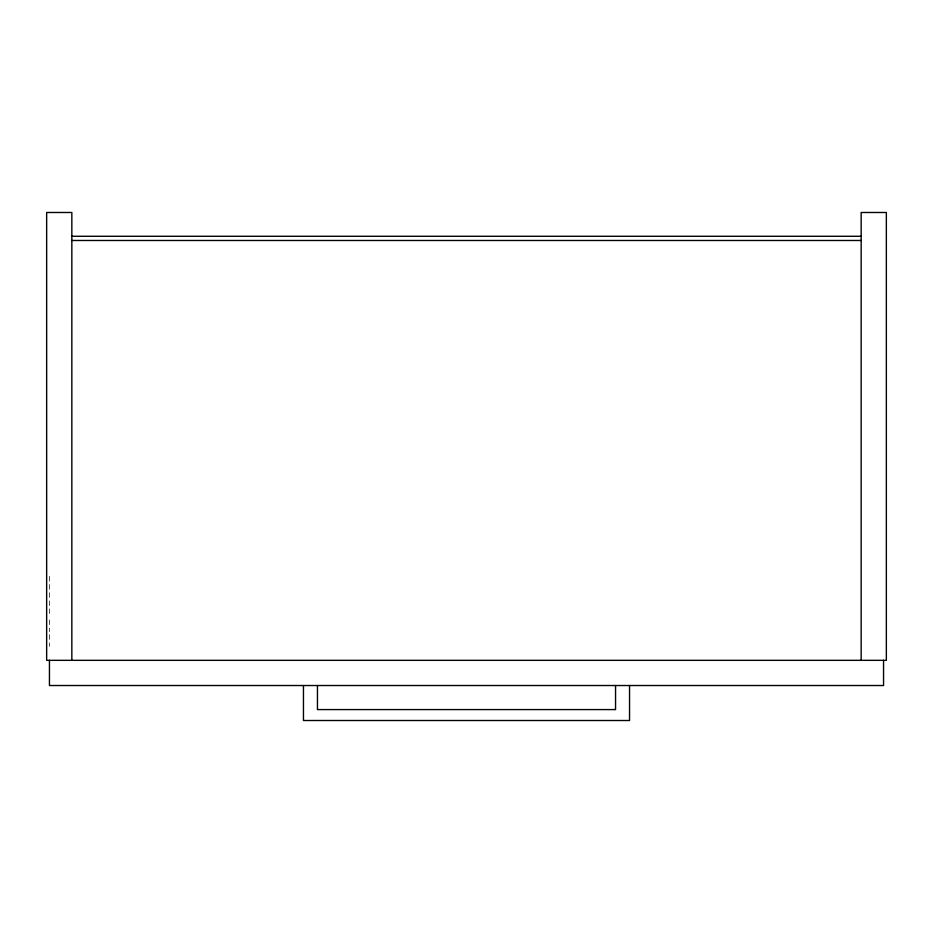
<?xml version="1.0" encoding="UTF-8"?>
<svg xmlns="http://www.w3.org/2000/svg" width="933" height="933" viewBox="0 0 933 933"><rect width="100%" height="100%" fill="white"/><g stroke="black" fill="none" stroke-linecap="round" stroke-linejoin="round"><path stroke-width="0.7" stroke-dasharray="4.67 3.5" d="M49.449 576.361L49.449 606.963M49.449 608.864L49.449 615.955M49.449 619.979L49.449 631.618M49.449 634.697L49.449 646.336"/><path stroke-width="1.4" d="M71.841 236.282L861.159 236.282M71.841 240.481L861.159 240.481M883.551 660.331L883.551 685.522L49.449 685.522L49.449 660.331M861.159 660.331L861.159 212.491L886.35 212.491L886.35 660.331L46.65 660.331L46.65 212.491L71.841 212.491L71.841 660.331M629.542 685.522L629.542 720.509L303.458 720.509L303.458 685.522M615.547 685.522L615.547 709.581L317.453 709.581L317.453 685.522"/></g></svg>
